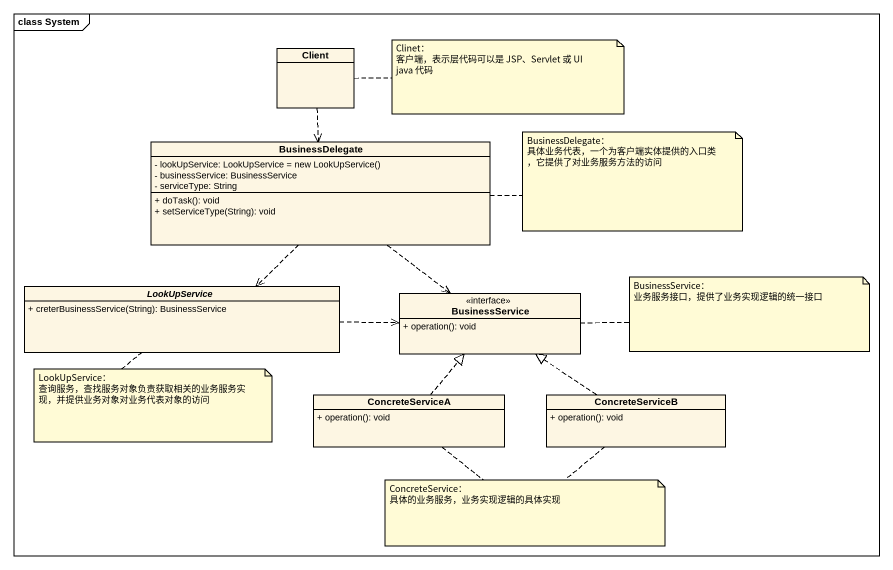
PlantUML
@startuml
mainframe class System
hide circle
hide empty members
skinparam classAttributeIconSize 0
class Client
class BusinessDelegate {
  {field} - lookUpService: LookUpService = new LookUpService()
  - businessService: BusinessService
  - serviceType: String
  + doTask(): void
  + setServiceType(String): void
}
abstract class LookUpService {
  + creterBusinessService(String): BusinessService
}
class BusinessService <<interface>> {
  + operation(): void
}
class ConcreteServiceA {
  + operation(): void
}
class ConcreteServiceB {
  + operation(): void
}
Client ..> BusinessDelegate
BusinessDelegate ..> LookUpService
BusinessDelegate ..> BusinessService
LookUpService .right.> BusinessService
ConcreteServiceA .up.|> BusinessService
ConcreteServiceB .up.|> BusinessService
note right of Client
  Clinet：
  客户端，表示层代码可以是 JSP、Servlet 或 UI java 代码
end note
note right of BusinessDelegate
  BusinessDelegate：
  具体业务代表，一个为客户端实体提供的入口类，它提供了对业务服务方法的访问
end note
note right of BusinessService
  BusinessService：
  业务服务接口，提供了业务实现逻辑的统一接口
end note
note bottom of LookUpService
  LookUpService：
  查询服务，查找服务对象负责获取相关的业务服务实现，并提供业务对象对业务代表对象的访问
end note
note as N5
  ConcreteService：
  具体的业务服务，业务实现逻辑的具体实现
end note
N5 .. ConcreteServiceA
N5 .. ConcreteServiceB
@enduml
